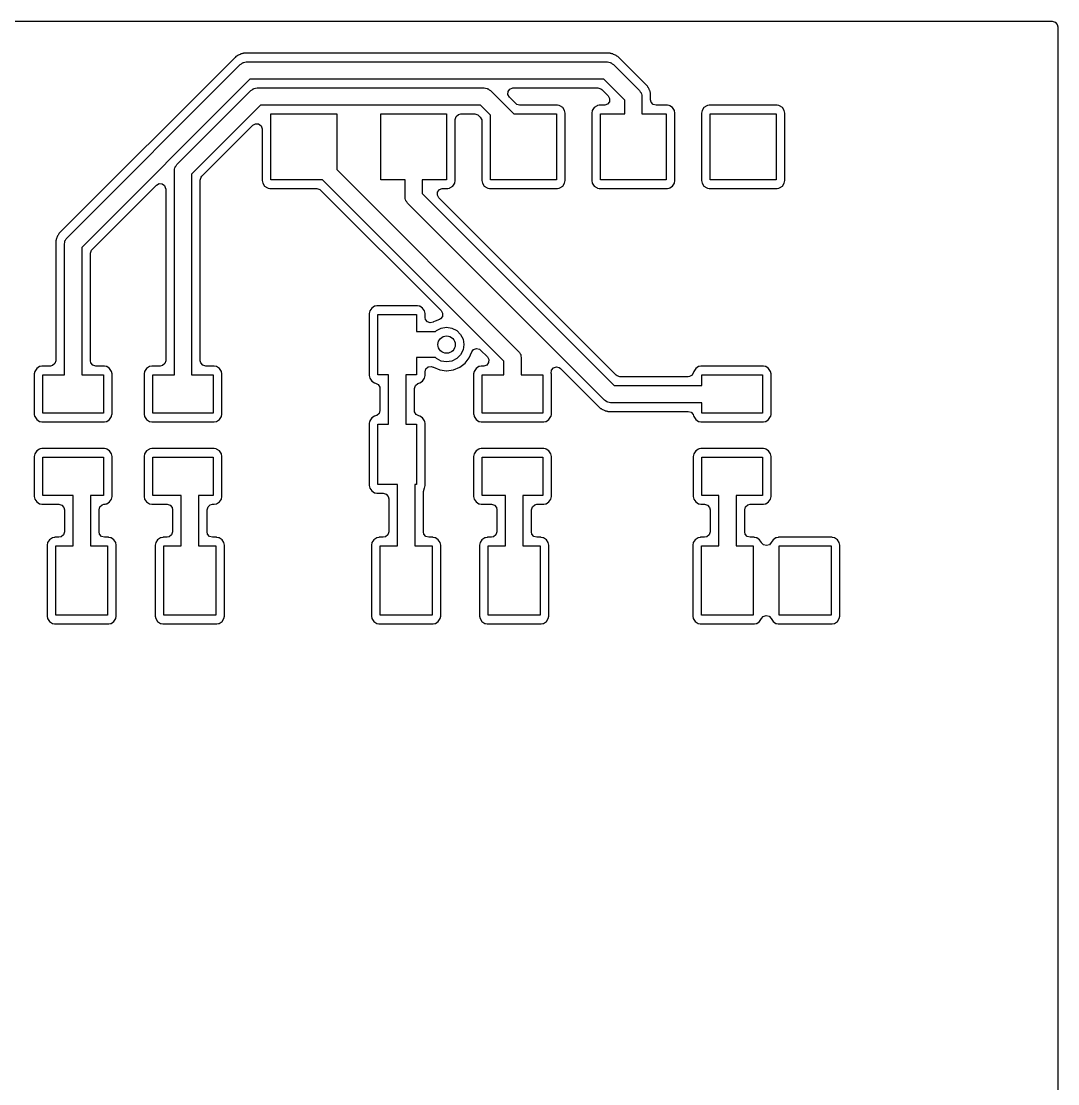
# Model space of a CAD drawing. Extents: x 4.7 to 6.15, y -4.44 to -2.51.
# Drawn here: x 5.21 to 6.154, y -3.474 to -2.507 of the extents above; entities that cross this region are included whole.
import ezdxf

# ---------------------------------------------------------------- set-up
doc = ezdxf.new("R2010")
doc.units = 0
doc.header["$MEASUREMENT"] = 0
doc.layers.add('BLACK', color=7, linetype='CONTINUOUS')

msp = doc.modelspace()

# ---------------------------------------------------------------- linework, layer by layer
at = {"layer": 'BLACK', "linetype": 'CONTINUOUS'}
for p, q in [((4.70201, -2.50685), (6.14878, -2.50685)), ((6.14878, -2.50685), (6.15146, -2.50764)), ((6.15146, -2.50764), (6.15329, -2.50975)), ((6.15329, -2.50975), (6.15374, -2.51181)), ((6.15374, -2.51181), (6.15374, -4.43102)), ((5.40471, -2.53978), (5.24534, -2.69916)), ((5.4056, -2.5389), (5.40471, -2.53978)), ((5.40594, -2.53872), (5.4056, -2.5389)), ((5.40637, -2.5385), (5.40594, -2.53872)), ((5.40594, -2.53872), (5.40594, -2.53872)), ((5.40703, -2.5381), (5.40637, -2.5385)), ((5.40714, -2.53802), (5.40703, -2.5381)), ((5.40773, -2.53759), (5.40714, -2.53802)), ((5.40856, -2.53732), (5.40773, -2.53759)), ((5.40927, -2.53702), (5.40856, -2.53732)), ((5.4097, -2.5368), (5.40927, -2.53702)), ((5.41005, -2.53663), (5.4097, -2.5368)), ((5.4097, -2.5368), (5.4097, -2.5368)), ((5.41043, -2.53657), (5.41005, -2.53663)), ((5.4109, -2.53649), (5.41043, -2.53657)), ((5.41043, -2.53657), (5.41043, -2.53657)), ((5.41166, -2.53631), (5.4109, -2.53649)), ((5.41211, -2.53616), (5.41166, -2.53631)), ((5.41248, -2.53604), (5.41211, -2.53616)), ((5.41211, -2.53616), (5.41211, -2.53616)), ((5.41374, -2.53604), (5.41248, -2.53604)), ((5.74624, -2.53604), (5.41374, -2.53604)), ((5.41374, -2.53604), (5.41374, -2.53604)), ((5.74661, -2.53616), (5.74624, -2.53604)), ((5.74706, -2.53631), (5.74661, -2.53616)), ((5.74661, -2.53616), (5.74661, -2.53616)), ((5.74782, -2.53649), (5.74706, -2.53631)), ((5.74829, -2.53657), (5.74782, -2.53649)), ((5.74867, -2.53663), (5.74829, -2.53657)), ((5.74829, -2.53657), (5.74829, -2.53657)), ((5.74902, -2.5368), (5.74867, -2.53663)), ((5.74944, -2.53702), (5.74902, -2.5368)), ((5.74902, -2.5368), (5.74902, -2.5368)), ((5.75016, -2.53732), (5.74944, -2.53702)), ((5.75099, -2.53759), (5.75016, -2.53732)), ((5.75169, -2.5381), (5.75099, -2.53759)), ((5.75235, -2.5385), (5.75169, -2.5381)), ((5.75312, -2.5389), (5.75235, -2.5385)), ((5.75401, -2.53978), (5.75312, -2.5389)), ((5.77939, -2.56516), (5.75401, -2.53978)), ((5.75401, -2.53978), (5.75401, -2.53978)), ((5.25179, -2.70386), (5.40942, -2.54623)), ((5.40942, -2.54623), (5.41054, -2.54554)), ((5.41054, -2.54554), (5.41156, -2.54472)), ((5.41156, -2.54472), (5.41201, -2.54461)), ((5.41201, -2.54461), (5.41239, -2.54437)), ((5.41239, -2.54437), (5.4137, -2.54423)), ((5.4137, -2.54423), (5.41498, -2.54394)), ((5.41498, -2.54394), (5.74375, -2.54394)), ((5.74375, -2.54394), (5.74504, -2.54423)), ((5.74504, -2.54423), (5.74634, -2.54438)), ((5.74634, -2.54438), (5.74673, -2.54462)), ((5.74673, -2.54462), (5.74717, -2.54472)), ((5.74717, -2.54472), (5.74819, -2.54554)), ((5.74819, -2.54554), (5.74931, -2.54624)), ((5.74931, -2.54624), (5.77294, -2.56988)), ((5.41824, -2.55968), (5.26524, -2.71269)), ((5.74048, -2.55968), (5.41824, -2.55968)), ((5.75949, -2.57869), (5.74048, -2.55968)), ((5.35179, -2.63727), (5.41921, -2.56986)), ((5.41921, -2.56986), (5.42032, -2.56916)), ((5.42032, -2.56916), (5.42135, -2.56834)), ((5.42135, -2.56834), (5.42179, -2.56824)), ((5.42179, -2.56824), (5.42217, -2.568)), ((5.42217, -2.568), (5.42348, -2.56785)), ((5.42348, -2.56785), (5.42476, -2.56756)), ((5.42476, -2.56756), (5.63163, -2.56756)), ((5.63163, -2.56756), (5.63291, -2.56785)), ((5.63291, -2.56785), (5.63422, -2.568)), ((5.63422, -2.568), (5.6346, -2.56824)), ((5.6346, -2.56824), (5.63504, -2.56834)), ((5.63504, -2.56834), (5.63607, -2.56917)), ((5.63607, -2.56917), (5.63718, -2.56987)), ((5.63718, -2.56987), (5.6585, -2.59118)), ((5.65319, -2.57359), (5.65339, -2.57081)), ((5.65339, -2.57081), (5.65506, -2.56857)), ((5.65506, -2.56857), (5.65768, -2.56759)), ((5.65768, -2.56759), (5.65803, -2.56758)), ((5.65803, -2.56758), (5.73515, -2.56758)), ((5.73515, -2.56758), (5.73784, -2.56837)), ((5.73784, -2.56837), (5.73866, -2.56903)), ((5.73866, -2.56903), (5.74445, -2.57482)), ((5.77294, -2.56988), (5.77364, -2.57099)), ((5.77364, -2.57099), (5.77446, -2.57202)), ((5.77446, -2.57202), (5.77456, -2.57246)), ((5.77456, -2.57246), (5.7748, -2.57284)), ((5.78028, -2.56605), (5.77939, -2.56516)), ((5.77939, -2.56516), (5.77939, -2.56516)), ((5.78045, -2.5664), (5.78028, -2.56605)), ((5.78067, -2.56682), (5.78045, -2.5664)), ((5.78045, -2.5664), (5.78045, -2.5664)), ((5.78108, -2.56748), (5.78067, -2.56682)), ((5.78159, -2.56819), (5.78108, -2.56748)), ((5.78171, -2.56856), (5.78159, -2.56819)), ((5.78185, -2.56901), (5.78171, -2.56856)), ((5.78215, -2.56973), (5.78185, -2.56901)), ((5.78237, -2.57015), (5.78215, -2.56973)), ((5.78255, -2.5705), (5.78237, -2.57015)), ((5.78237, -2.57015), (5.78237, -2.57015)), ((5.78261, -2.57089), (5.78255, -2.5705)), ((5.78268, -2.57136), (5.78261, -2.57089)), ((5.78261, -2.57089), (5.78261, -2.57089)), ((5.78286, -2.57211), (5.78268, -2.57136)), ((5.78301, -2.57256), (5.78286, -2.57211)), ((5.78313, -2.57294), (5.78301, -2.57256)), ((5.78301, -2.57256), (5.78301, -2.57256)), ((5.65453, -2.57605), (5.65319, -2.57359)), ((5.66031, -2.58183), (5.65453, -2.57605)), ((5.66114, -2.5825), (5.66031, -2.58183)), ((5.74391, -2.5823), (5.7413, -2.58327)), ((5.74559, -2.58006), (5.74391, -2.5823)), ((5.74445, -2.57482), (5.74579, -2.57727)), ((5.74579, -2.57727), (5.74559, -2.58006)), ((5.75949, -2.59118), (5.75949, -2.57869)), ((5.7748, -2.57284), (5.77494, -2.57415)), ((5.77494, -2.57415), (5.77524, -2.57543)), ((5.77524, -2.57543), (5.77524, -2.59118)), ((5.78313, -2.57833), (5.78313, -2.57294)), ((5.78358, -2.58039), (5.78313, -2.57833)), ((5.78541, -2.5825), (5.78358, -2.58039)), ((5.42803, -2.58331), (5.36524, -2.6461)), ((5.62835, -2.58331), (5.42803, -2.58331)), ((5.43736, -2.65118), (5.43736, -2.59118)), ((5.43736, -2.59118), (5.49736, -2.59118)), ((5.49736, -2.59118), (5.49736, -2.6418)), ((5.53736, -2.65118), (5.53736, -2.59118)), ((5.53736, -2.59118), (5.59736, -2.59118)), ((5.59736, -2.59118), (5.59736, -2.65118)), ((5.60604, -2.59348), (5.60816, -2.59165)), ((5.60816, -2.59165), (5.61022, -2.5912)), ((5.61022, -2.5912), (5.62303, -2.5912)), ((5.62303, -2.5912), (5.62571, -2.59199)), ((5.62571, -2.59199), (5.62654, -2.59265)), ((5.63736, -2.59232), (5.62835, -2.58331)), ((5.6585, -2.59118), (5.69736, -2.59118)), ((5.66382, -2.58329), (5.66114, -2.5825)), ((5.69814, -2.58329), (5.66382, -2.58329)), ((5.69736, -2.59118), (5.69736, -2.65118)), ((5.69838, -2.58333), (5.69814, -2.58329)), ((5.69996, -2.58365), (5.69838, -2.58333)), ((5.70044, -2.58375), (5.69996, -2.58365)), ((5.69996, -2.58365), (5.69996, -2.58365)), ((5.70305, -2.58549), (5.70044, -2.58375)), ((5.7048, -2.5881), (5.70305, -2.58549)), ((5.70526, -2.5904), (5.7048, -2.5881)), ((5.70526, -2.65196), (5.70526, -2.5904)), ((5.72993, -2.5881), (5.72947, -2.5904)), ((5.72947, -2.5904), (5.72947, -2.65196)), ((5.73167, -2.58549), (5.72993, -2.5881)), ((5.73428, -2.58375), (5.73167, -2.58549)), ((5.73476, -2.58365), (5.73428, -2.58375)), ((5.73635, -2.58333), (5.73476, -2.58365)), ((5.73476, -2.58365), (5.73476, -2.58365)), ((5.73658, -2.58329), (5.73635, -2.58333)), ((5.74094, -2.58329), (5.73658, -2.58329)), ((5.73736, -2.65118), (5.73736, -2.59118)), ((5.73736, -2.59118), (5.75949, -2.59118)), ((5.7413, -2.58327), (5.74094, -2.58329)), ((5.77524, -2.59118), (5.79736, -2.59118)), ((5.78809, -2.58329), (5.78541, -2.5825)), ((5.79814, -2.58329), (5.78809, -2.58329)), ((5.79736, -2.59118), (5.79736, -2.65118)), ((5.79838, -2.58333), (5.79814, -2.58329)), ((5.79996, -2.58365), (5.79838, -2.58333)), ((5.80044, -2.58375), (5.79996, -2.58365)), ((5.79996, -2.58365), (5.79996, -2.58365)), ((5.80305, -2.58549), (5.80044, -2.58375)), ((5.8048, -2.5881), (5.80305, -2.58549)), ((5.80526, -2.5904), (5.8048, -2.5881)), ((5.80526, -2.65196), (5.80526, -2.5904)), ((5.82993, -2.5881), (5.82947, -2.5904)), ((5.82947, -2.5904), (5.82947, -2.65196)), ((5.83167, -2.58549), (5.82993, -2.5881)), ((5.83428, -2.58375), (5.83167, -2.58549)), ((5.83476, -2.58365), (5.83428, -2.58375)), ((5.83635, -2.58333), (5.83476, -2.58365)), ((5.83476, -2.58365), (5.83476, -2.58365)), ((5.83658, -2.58329), (5.83635, -2.58333)), ((5.89814, -2.58329), (5.83658, -2.58329)), ((5.83736, -2.65118), (5.83736, -2.59118)), ((5.83736, -2.59118), (5.89736, -2.59118)), ((5.89736, -2.59118), (5.89736, -2.65118)), ((5.89838, -2.58333), (5.89814, -2.58329)), ((5.89996, -2.58365), (5.89838, -2.58333)), ((5.90044, -2.58375), (5.89996, -2.58365)), ((5.89996, -2.58365), (5.89996, -2.58365)), ((5.90305, -2.58549), (5.90044, -2.58375)), ((5.9048, -2.5881), (5.90305, -2.58549)), ((5.90526, -2.5904), (5.9048, -2.5881)), ((5.90526, -2.65196), (5.90526, -2.5904)), ((5.37458, -2.64791), (5.421, -2.6015)), ((5.421, -2.6015), (5.42345, -2.60016)), ((5.42345, -2.60016), (5.42624, -2.60036)), ((5.42624, -2.60036), (5.42848, -2.60203)), ((5.60526, -2.59616), (5.60604, -2.59348)), ((5.60526, -2.65196), (5.60526, -2.59616)), ((5.62654, -2.59265), (5.62802, -2.59413)), ((5.62802, -2.59413), (5.62936, -2.59659)), ((5.62936, -2.59659), (5.62947, -2.59764)), ((5.62947, -2.59764), (5.62947, -2.65196)), ((5.63736, -2.65118), (5.63736, -2.59232)), ((5.42848, -2.60203), (5.42946, -2.60465)), ((5.42946, -2.60465), (5.42947, -2.605)), ((5.42947, -2.605), (5.42947, -2.65196)), ((5.34978, -2.64154), (5.34993, -2.64023)), ((5.34993, -2.64023), (5.35017, -2.63985)), ((5.35017, -2.63985), (5.35027, -2.63941)), ((5.35027, -2.63941), (5.35109, -2.63838)), ((5.35109, -2.63838), (5.35179, -2.63727)), ((5.34949, -2.64282), (5.34978, -2.64154)), ((5.34949, -2.82868), (5.34949, -2.64282)), ((5.36524, -2.6461), (5.36524, -2.82868)), ((5.37313, -2.65142), (5.37392, -2.64874)), ((5.37392, -2.64874), (5.37458, -2.64791)), ((5.49736, -2.6418), (5.66294, -2.80738)), ((5.27458, -2.71451), (5.33313, -2.65596)), ((5.33313, -2.65596), (5.33558, -2.65462)), ((5.33558, -2.65462), (5.33837, -2.65482)), ((5.33837, -2.65482), (5.34061, -2.6565)), ((5.34061, -2.6565), (5.34158, -2.65912)), ((5.34158, -2.65912), (5.34159, -2.65947)), ((5.34159, -2.65947), (5.34159, -2.81583)), ((5.37313, -2.81583), (5.37313, -2.65142)), ((5.42947, -2.65196), (5.42993, -2.65426)), ((5.42993, -2.65426), (5.43167, -2.65687)), ((5.43167, -2.65687), (5.43428, -2.65862)), ((5.43428, -2.65862), (5.43476, -2.65871)), ((5.43476, -2.65871), (5.43476, -2.65871)), ((5.43476, -2.65871), (5.43635, -2.65903)), ((5.43635, -2.65903), (5.43658, -2.65907)), ((5.43658, -2.65907), (5.47915, -2.65907)), ((5.48447, -2.65118), (5.43736, -2.65118)), ((5.47915, -2.65907), (5.48183, -2.65986)), ((5.64949, -2.81619), (5.48447, -2.65118)), ((5.55949, -2.65118), (5.53736, -2.65118)), ((5.55949, -2.66693), (5.55949, -2.65118)), ((5.59736, -2.65118), (5.57524, -2.65118)), ((5.57524, -2.65118), (5.57524, -2.66367)), ((5.59081, -2.66006), (5.59343, -2.65909)), ((5.59343, -2.65909), (5.59378, -2.65907)), ((5.59378, -2.65907), (5.59814, -2.65907)), ((5.59814, -2.65907), (5.59838, -2.65903)), ((5.59838, -2.65903), (5.59996, -2.65871)), ((5.59996, -2.65871), (5.60044, -2.65862)), ((5.59996, -2.65871), (5.59996, -2.65871)), ((5.60044, -2.65862), (5.60305, -2.65687)), ((5.60305, -2.65687), (5.6048, -2.65426)), ((5.6048, -2.65426), (5.60526, -2.65196)), ((5.62947, -2.65196), (5.62993, -2.65426)), ((5.62993, -2.65426), (5.63167, -2.65687)), ((5.63167, -2.65687), (5.63428, -2.65862)), ((5.63428, -2.65862), (5.63476, -2.65871)), ((5.63476, -2.65871), (5.63476, -2.65871)), ((5.63476, -2.65871), (5.63635, -2.65903)), ((5.63635, -2.65903), (5.63658, -2.65907)), ((5.63658, -2.65907), (5.69814, -2.65907)), ((5.69736, -2.65118), (5.63736, -2.65118)), ((5.69814, -2.65907), (5.69838, -2.65903)), ((5.69838, -2.65903), (5.69996, -2.65871)), ((5.69996, -2.65871), (5.70044, -2.65862)), ((5.69996, -2.65871), (5.69996, -2.65871)), ((5.70044, -2.65862), (5.70305, -2.65687)), ((5.70305, -2.65687), (5.7048, -2.65426)), ((5.7048, -2.65426), (5.70526, -2.65196)), ((5.72947, -2.65196), (5.72993, -2.65426)), ((5.72993, -2.65426), (5.73167, -2.65687)), ((5.73167, -2.65687), (5.73428, -2.65862)), ((5.73428, -2.65862), (5.73476, -2.65871)), ((5.73476, -2.65871), (5.73476, -2.65871)), ((5.73476, -2.65871), (5.73635, -2.65903)), ((5.73635, -2.65903), (5.73658, -2.65907)), ((5.73658, -2.65907), (5.79814, -2.65907)), ((5.79736, -2.65118), (5.73736, -2.65118)), ((5.79814, -2.65907), (5.79838, -2.65903)), ((5.79838, -2.65903), (5.79996, -2.65871)), ((5.79996, -2.65871), (5.80044, -2.65862)), ((5.79996, -2.65871), (5.79996, -2.65871)), ((5.80044, -2.65862), (5.80305, -2.65687)), ((5.80305, -2.65687), (5.8048, -2.65426)), ((5.8048, -2.65426), (5.80526, -2.65196)), ((5.82947, -2.65196), (5.82993, -2.65426)), ((5.82993, -2.65426), (5.83167, -2.65687)), ((5.83167, -2.65687), (5.83428, -2.65862)), ((5.83428, -2.65862), (5.83476, -2.65871)), ((5.83476, -2.65871), (5.83476, -2.65871)), ((5.83476, -2.65871), (5.83635, -2.65903)), ((5.83635, -2.65903), (5.83658, -2.65907)), ((5.83658, -2.65907), (5.89814, -2.65907)), ((5.89736, -2.65118), (5.83736, -2.65118)), ((5.89814, -2.65907), (5.89838, -2.65903)), ((5.89838, -2.65903), (5.89996, -2.65871)), ((5.89996, -2.65871), (5.90044, -2.65862)), ((5.89996, -2.65871), (5.89996, -2.65871)), ((5.90044, -2.65862), (5.90305, -2.65687)), ((5.90305, -2.65687), (5.9048, -2.65426)), ((5.9048, -2.65426), (5.90526, -2.65196)), ((5.48183, -2.65986), (5.48266, -2.66053)), ((5.48266, -2.66053), (5.59237, -2.77024)), ((5.55978, -2.66821), (5.55949, -2.66693)), ((5.55993, -2.66952), (5.55978, -2.66821)), ((5.57524, -2.66367), (5.74988, -2.83831)), ((5.58894, -2.66509), (5.58913, -2.6623)), ((5.59028, -2.66754), (5.58894, -2.66509)), ((5.58913, -2.6623), (5.59081, -2.66006)), ((5.75169, -2.82896), (5.59028, -2.66754)), ((5.56017, -2.6699), (5.55993, -2.66952)), ((5.56027, -2.67034), (5.56017, -2.6699)), ((5.56109, -2.67137), (5.56027, -2.67034)), ((5.56178, -2.67249), (5.56109, -2.67137)), ((5.74105, -2.85175), (5.56178, -2.67249)), ((5.24172, -2.70656), (5.24159, -2.70693)), ((5.24159, -2.70693), (5.24159, -2.81583)), ((5.24186, -2.70611), (5.24172, -2.70656)), ((5.24172, -2.70656), (5.24172, -2.70656)), ((5.24204, -2.70535), (5.24186, -2.70611)), ((5.24212, -2.70488), (5.24204, -2.70535)), ((5.24218, -2.70449), (5.24212, -2.70488)), ((5.24212, -2.70488), (5.24212, -2.70488)), ((5.24236, -2.70415), (5.24218, -2.70449)), ((5.24257, -2.70372), (5.24236, -2.70415)), ((5.24236, -2.70415), (5.24236, -2.70415)), ((5.24287, -2.703), (5.24257, -2.70372)), ((5.24314, -2.70218), (5.24287, -2.703)), ((5.24365, -2.70148), (5.24314, -2.70218)), ((5.24405, -2.70082), (5.24365, -2.70148)), ((5.24427, -2.70039), (5.24405, -2.70082)), ((5.24445, -2.70004), (5.24427, -2.70039)), ((5.24534, -2.69916), (5.24445, -2.70004)), ((5.24534, -2.69916), (5.24534, -2.69916)), ((5.24978, -2.70813), (5.24993, -2.70682)), ((5.24993, -2.70682), (5.25017, -2.70644)), ((5.25017, -2.70644), (5.25027, -2.706)), ((5.25027, -2.706), (5.25109, -2.70497)), ((5.25109, -2.70497), (5.25179, -2.70386)), ((5.24949, -2.70941), (5.24978, -2.70813)), ((5.24949, -2.82868), (5.24949, -2.70941)), ((5.26524, -2.71269), (5.26524, -2.82868)), ((5.27313, -2.71801), (5.27392, -2.71533)), ((5.27392, -2.71533), (5.27458, -2.71451)), ((5.27313, -2.81583), (5.27313, -2.71801)), ((5.53385, -2.76583), (5.53226, -2.76615)), ((5.53408, -2.76579), (5.53385, -2.76583)), ((5.57064, -2.76579), (5.53408, -2.76579)), ((5.57088, -2.76583), (5.57064, -2.76579)), ((5.57246, -2.76615), (5.57088, -2.76583)), ((5.52743, -2.7706), (5.52697, -2.7729)), ((5.52697, -2.7729), (5.52697, -2.82946)), ((5.52917, -2.76799), (5.52743, -2.7706)), ((5.53178, -2.76625), (5.52917, -2.76799)), ((5.53226, -2.76615), (5.53178, -2.76625)), ((5.53226, -2.76615), (5.53226, -2.76615)), ((5.53486, -2.82868), (5.53486, -2.77368)), ((5.53486, -2.77368), (5.56986, -2.77368)), ((5.56986, -2.77368), (5.56986, -2.78937)), ((5.57294, -2.76625), (5.57246, -2.76615)), ((5.57246, -2.76615), (5.57246, -2.76615)), ((5.57555, -2.76799), (5.57294, -2.76625)), ((5.5773, -2.7706), (5.57555, -2.76799)), ((5.57776, -2.7729), (5.5773, -2.7706)), ((5.57776, -2.77642), (5.57776, -2.7729)), ((5.59351, -2.77548), (5.59183, -2.77772)), ((5.59237, -2.77024), (5.59371, -2.77269)), ((5.59371, -2.77269), (5.59351, -2.77548)), ((5.57811, -2.77827), (5.57776, -2.77642)), ((5.57984, -2.78046), (5.57811, -2.77827)), ((5.58248, -2.78138), (5.57984, -2.78046)), ((5.58519, -2.78072), (5.58248, -2.78138)), ((5.58544, -2.78053), (5.58519, -2.78072)), ((5.58693, -2.77991), (5.58544, -2.78053)), ((5.59076, -2.77833), (5.58693, -2.77991)), ((5.59183, -2.77772), (5.59076, -2.77833)), ((5.5925, -2.7862), (5.59736, -2.78543)), ((5.59736, -2.78543), (5.60223, -2.7862)), ((5.56986, -2.78937), (5.58718, -2.78937)), ((5.58718, -2.78937), (5.58811, -2.78844)), ((5.58811, -2.78844), (5.5925, -2.7862)), ((5.60223, -2.7862), (5.60662, -2.78844)), ((5.60662, -2.78844), (5.6101, -2.79192)), ((5.6101, -2.79192), (5.61234, -2.79631)), ((5.61234, -2.79631), (5.61311, -2.80118)), ((5.61311, -2.80118), (5.61234, -2.80605)), ((5.62197, -2.80561), (5.62462, -2.80473)), ((5.62462, -2.80473), (5.62733, -2.80542)), ((5.58718, -2.81299), (5.56986, -2.81299)), ((5.56986, -2.81299), (5.56986, -2.82868)), ((5.58811, -2.81392), (5.58718, -2.81299)), ((5.5925, -2.81616), (5.58811, -2.81392)), ((5.60662, -2.81392), (5.60223, -2.81616)), ((5.6101, -2.81044), (5.60662, -2.81392)), ((5.61234, -2.80605), (5.6101, -2.81044)), ((5.61422, -2.81804), (5.61801, -2.8131)), ((5.61801, -2.8131), (5.62022, -2.80779)), ((5.62022, -2.80779), (5.62197, -2.80561)), ((5.62733, -2.80542), (5.62831, -2.80618)), ((5.62831, -2.80618), (5.63445, -2.81232)), ((5.63445, -2.81232), (5.63579, -2.81477)), ((5.66294, -2.80738), (5.66364, -2.80849)), ((5.66364, -2.80849), (5.66446, -2.80952)), ((5.66446, -2.80952), (5.66456, -2.80996)), ((5.66456, -2.80996), (5.6648, -2.81034)), ((5.6648, -2.81034), (5.66494, -2.81165)), ((5.66494, -2.81165), (5.66524, -2.81293)), ((5.66524, -2.81293), (5.66524, -2.82868)), ((5.22417, -2.82299), (5.22243, -2.8256)), ((5.22678, -2.82125), (5.22417, -2.82299)), ((5.22726, -2.82115), (5.22678, -2.82125)), ((5.22885, -2.82083), (5.22726, -2.82115)), ((5.22726, -2.82115), (5.22726, -2.82115)), ((5.22908, -2.82079), (5.22885, -2.82083)), ((5.23663, -2.82079), (5.22908, -2.82079)), ((5.23869, -2.82034), (5.23663, -2.82079)), ((5.24081, -2.81851), (5.23869, -2.82034)), ((5.24159, -2.81583), (5.24081, -2.81851)), ((5.27358, -2.81789), (5.27313, -2.81583)), ((5.27541, -2.82), (5.27358, -2.81789)), ((5.27809, -2.82079), (5.27541, -2.82)), ((5.28564, -2.82079), (5.27809, -2.82079)), ((5.28588, -2.82083), (5.28564, -2.82079)), ((5.28746, -2.82115), (5.28588, -2.82083)), ((5.28794, -2.82125), (5.28746, -2.82115)), ((5.28746, -2.82115), (5.28746, -2.82115)), ((5.29055, -2.82299), (5.28794, -2.82125)), ((5.2923, -2.8256), (5.29055, -2.82299)), ((5.32417, -2.82299), (5.32243, -2.8256)), ((5.32678, -2.82125), (5.32417, -2.82299)), ((5.32726, -2.82115), (5.32678, -2.82125)), ((5.32885, -2.82083), (5.32726, -2.82115)), ((5.32726, -2.82115), (5.32726, -2.82115)), ((5.32908, -2.82079), (5.32885, -2.82083)), ((5.33663, -2.82079), (5.32908, -2.82079)), ((5.33869, -2.82034), (5.33663, -2.82079)), ((5.34081, -2.81851), (5.33869, -2.82034)), ((5.34159, -2.81583), (5.34081, -2.81851)), ((5.37358, -2.81789), (5.37313, -2.81583)), ((5.37541, -2.82), (5.37358, -2.81789)), ((5.37809, -2.82079), (5.37541, -2.82)), ((5.38564, -2.82079), (5.37809, -2.82079)), ((5.38588, -2.82083), (5.38564, -2.82079)), ((5.38746, -2.82115), (5.38588, -2.82083)), ((5.38794, -2.82125), (5.38746, -2.82115)), ((5.38746, -2.82115), (5.38746, -2.82115)), ((5.39055, -2.82299), (5.38794, -2.82125)), ((5.3923, -2.8256), (5.39055, -2.82299)), ((5.57776, -2.82594), (5.57854, -2.82326)), ((5.57854, -2.82326), (5.58066, -2.82143)), ((5.58066, -2.82143), (5.58342, -2.82103)), ((5.58342, -2.82103), (5.58519, -2.82164)), ((5.58519, -2.82164), (5.58544, -2.82183)), ((5.58544, -2.82183), (5.59119, -2.82421)), ((5.59736, -2.81693), (5.5925, -2.81616)), ((5.60223, -2.81616), (5.59736, -2.81693)), ((5.60353, -2.82421), (5.60929, -2.82183)), ((5.60929, -2.82183), (5.61422, -2.81804)), ((5.62417, -2.82299), (5.62243, -2.8256)), ((5.62678, -2.82125), (5.62417, -2.82299)), ((5.62726, -2.82115), (5.62678, -2.82125)), ((5.62885, -2.82083), (5.62726, -2.82115)), ((5.62726, -2.82115), (5.62726, -2.82115)), ((5.62908, -2.82079), (5.62885, -2.82083)), ((5.63094, -2.82079), (5.62908, -2.82079)), ((5.6313, -2.82077), (5.63094, -2.82079)), ((5.63391, -2.8198), (5.6313, -2.82077)), ((5.63559, -2.81756), (5.63391, -2.8198)), ((5.63579, -2.81477), (5.63559, -2.81756)), ((5.64949, -2.82868), (5.64949, -2.81619)), ((5.6929, -2.82458), (5.69461, -2.82237)), ((5.69461, -2.82237), (5.69725, -2.82144)), ((5.69725, -2.82144), (5.69997, -2.82208)), ((5.69997, -2.82208), (5.70102, -2.82289)), ((5.70102, -2.82289), (5.73723, -2.8591)), ((5.82417, -2.82299), (5.82243, -2.8256)), ((5.82678, -2.82125), (5.82417, -2.82299)), ((5.82726, -2.82115), (5.82678, -2.82125)), ((5.82885, -2.82083), (5.82726, -2.82115)), ((5.82726, -2.82115), (5.82726, -2.82115)), ((5.82908, -2.82079), (5.82885, -2.82083)), ((5.88564, -2.82079), (5.82908, -2.82079)), ((5.88588, -2.82083), (5.88564, -2.82079)), ((5.88746, -2.82115), (5.88588, -2.82083)), ((5.88794, -2.82125), (5.88746, -2.82115)), ((5.88746, -2.82115), (5.88746, -2.82115)), ((5.89055, -2.82299), (5.88794, -2.82125)), ((5.8923, -2.8256), (5.89055, -2.82299)), ((5.22243, -2.8256), (5.22197, -2.8279)), ((5.22197, -2.8279), (5.22197, -2.86446)), ((5.22986, -2.86368), (5.22986, -2.82868)), ((5.22986, -2.82868), (5.24949, -2.82868)), ((5.26524, -2.82868), (5.28486, -2.82868)), ((5.28486, -2.82868), (5.28486, -2.86368)), ((5.29276, -2.8279), (5.2923, -2.8256)), ((5.29276, -2.86446), (5.29276, -2.8279)), ((5.32243, -2.8256), (5.32197, -2.8279)), ((5.32197, -2.8279), (5.32197, -2.86446)), ((5.32986, -2.86368), (5.32986, -2.82868)), ((5.32986, -2.82868), (5.34949, -2.82868)), ((5.36524, -2.82868), (5.38486, -2.82868)), ((5.38486, -2.82868), (5.38486, -2.86368)), ((5.39276, -2.8279), (5.3923, -2.8256)), ((5.39276, -2.86446), (5.39276, -2.8279)), ((5.52697, -2.82946), (5.52743, -2.83176)), ((5.52743, -2.83176), (5.52917, -2.83437)), ((5.54449, -2.82868), (5.53486, -2.82868)), ((5.54449, -2.87368), (5.54449, -2.82868)), ((5.56986, -2.82868), (5.56024, -2.82868)), ((5.56024, -2.82868), (5.56024, -2.87368)), ((5.57555, -2.83437), (5.5773, -2.83176)), ((5.5773, -2.83176), (5.57776, -2.82946)), ((5.57776, -2.82946), (5.57776, -2.82594)), ((5.59119, -2.82421), (5.59736, -2.82503)), ((5.59736, -2.82503), (5.59768, -2.82498)), ((5.59768, -2.82498), (5.60321, -2.82426)), ((5.60321, -2.82426), (5.60353, -2.82421)), ((5.62243, -2.8256), (5.62197, -2.8279)), ((5.62197, -2.8279), (5.62197, -2.86446)), ((5.62986, -2.86368), (5.62986, -2.82868)), ((5.62986, -2.82868), (5.64949, -2.82868)), ((5.66524, -2.82868), (5.68486, -2.82868)), ((5.68486, -2.82868), (5.68486, -2.86368)), ((5.69265, -2.82736), (5.6929, -2.82458)), ((5.69276, -2.8279), (5.69265, -2.82736)), ((5.69276, -2.86446), (5.69276, -2.8279)), ((5.75252, -2.82963), (5.75169, -2.82896)), ((5.7552, -2.83041), (5.75252, -2.82963)), ((5.8174, -2.83041), (5.7552, -2.83041)), ((5.81854, -2.83028), (5.8174, -2.83041)), ((5.82097, -2.8289), (5.81854, -2.83028)), ((5.82226, -2.82642), (5.82097, -2.8289)), ((5.82243, -2.8256), (5.82226, -2.82642)), ((5.82986, -2.83831), (5.82986, -2.82868)), ((5.82986, -2.82868), (5.88486, -2.82868)), ((5.88486, -2.82868), (5.88486, -2.86368)), ((5.89276, -2.8279), (5.8923, -2.8256)), ((5.89276, -2.86446), (5.89276, -2.8279)), ((5.52917, -2.83437), (5.53178, -2.83612)), ((5.53178, -2.83612), (5.5326, -2.83628)), ((5.5326, -2.83628), (5.53508, -2.83758)), ((5.53508, -2.83758), (5.53646, -2.84)), ((5.53646, -2.84), (5.53659, -2.84115)), ((5.53659, -2.84115), (5.53659, -2.86122)), ((5.56813, -2.84115), (5.56892, -2.83846)), ((5.56813, -2.86122), (5.56813, -2.84115)), ((5.56892, -2.83846), (5.57103, -2.83663)), ((5.57103, -2.83663), (5.57212, -2.83628)), ((5.57212, -2.83628), (5.57294, -2.83612)), ((5.57294, -2.83612), (5.57555, -2.83437)), ((5.74988, -2.83831), (5.82986, -2.83831)), ((5.74216, -2.85245), (5.74105, -2.85175)), ((5.74319, -2.85327), (5.74216, -2.85245)), ((5.53659, -2.86122), (5.53581, -2.8639)), ((5.56826, -2.86236), (5.56813, -2.86122)), ((5.56965, -2.86479), (5.56826, -2.86236)), ((5.73723, -2.8591), (5.73758, -2.85927)), ((5.73758, -2.85927), (5.73758, -2.85927)), ((5.73758, -2.85927), (5.738, -2.85949)), ((5.738, -2.85949), (5.73867, -2.8599)), ((5.73867, -2.8599), (5.73937, -2.86041)), ((5.73937, -2.86041), (5.74019, -2.86067)), ((5.74019, -2.86067), (5.74091, -2.86097)), ((5.74091, -2.86097), (5.74133, -2.86119)), ((5.74133, -2.86119), (5.74133, -2.86119)), ((5.74133, -2.86119), (5.74168, -2.86136)), ((5.74168, -2.86136), (5.74207, -2.86143)), ((5.74207, -2.86143), (5.74207, -2.86143)), ((5.74207, -2.86143), (5.74254, -2.8615)), ((5.74254, -2.8615), (5.74329, -2.86168)), ((5.74363, -2.85337), (5.74319, -2.85327)), ((5.74329, -2.86168), (5.74375, -2.86183)), ((5.74401, -2.85361), (5.74363, -2.85337)), ((5.74375, -2.86183), (5.74375, -2.86183)), ((5.74375, -2.86183), (5.74412, -2.86195)), ((5.74532, -2.85376), (5.74401, -2.85361)), ((5.74412, -2.86195), (5.74537, -2.86195)), ((5.7466, -2.85406), (5.74532, -2.85376)), ((5.74537, -2.86195), (5.74537, -2.86195)), ((5.74537, -2.86195), (5.8174, -2.86195)), ((5.82986, -2.85406), (5.7466, -2.85406)), ((5.8174, -2.86195), (5.82008, -2.86274)), ((5.82008, -2.86274), (5.82191, -2.86485)), ((5.82986, -2.86368), (5.82986, -2.85406)), ((5.22197, -2.86446), (5.22202, -2.8647)), ((5.22202, -2.8647), (5.22232, -2.86625)), ((5.22232, -2.86625), (5.22243, -2.86676)), ((5.22243, -2.86676), (5.22417, -2.86937)), ((5.22417, -2.86937), (5.22678, -2.87112)), ((5.22678, -2.87112), (5.22726, -2.87121)), ((5.22726, -2.87121), (5.22726, -2.87121)), ((5.22726, -2.87121), (5.22885, -2.87153)), ((5.22885, -2.87153), (5.22908, -2.87157)), ((5.22908, -2.87157), (5.28564, -2.87157)), ((5.28486, -2.86368), (5.22986, -2.86368)), ((5.28564, -2.87157), (5.28588, -2.87153)), ((5.28588, -2.87153), (5.28746, -2.87121)), ((5.28746, -2.87121), (5.28794, -2.87112)), ((5.28746, -2.87121), (5.28746, -2.87121)), ((5.28794, -2.87112), (5.29055, -2.86937)), ((5.29055, -2.86937), (5.2923, -2.86676)), ((5.2923, -2.86676), (5.2924, -2.86625)), ((5.2924, -2.86625), (5.29271, -2.8647)), ((5.29271, -2.8647), (5.29276, -2.86446)), ((5.32197, -2.86446), (5.32202, -2.8647)), ((5.32202, -2.8647), (5.32232, -2.86625)), ((5.32232, -2.86625), (5.32243, -2.86676)), ((5.32243, -2.86676), (5.32417, -2.86937)), ((5.32417, -2.86937), (5.32678, -2.87112)), ((5.32678, -2.87112), (5.32726, -2.87121)), ((5.32726, -2.87121), (5.32726, -2.87121)), ((5.32726, -2.87121), (5.32885, -2.87153)), ((5.32885, -2.87153), (5.32908, -2.87157)), ((5.32908, -2.87157), (5.38564, -2.87157)), ((5.38486, -2.86368), (5.32986, -2.86368)), ((5.38564, -2.87157), (5.38588, -2.87153)), ((5.38588, -2.87153), (5.38746, -2.87121)), ((5.38746, -2.87121), (5.38794, -2.87112)), ((5.38746, -2.87121), (5.38746, -2.87121)), ((5.38794, -2.87112), (5.39055, -2.86937)), ((5.39055, -2.86937), (5.3923, -2.86676)), ((5.3923, -2.86676), (5.3924, -2.86625)), ((5.3924, -2.86625), (5.39271, -2.8647)), ((5.39271, -2.8647), (5.39276, -2.86446)), ((5.5273, -2.87121), (5.52697, -2.8729)), ((5.52733, -2.87108), (5.5273, -2.87121)), ((5.52743, -2.8706), (5.52733, -2.87108)), ((5.52733, -2.87108), (5.52733, -2.87108)), ((5.52917, -2.86799), (5.52743, -2.8706)), ((5.53178, -2.86625), (5.52917, -2.86799)), ((5.5326, -2.86608), (5.53178, -2.86625)), ((5.53369, -2.86573), (5.5326, -2.86608)), ((5.53581, -2.8639), (5.53369, -2.86573)), ((5.57212, -2.86608), (5.56965, -2.86479)), ((5.57294, -2.86625), (5.57212, -2.86608)), ((5.57555, -2.86799), (5.57294, -2.86625)), ((5.5773, -2.8706), (5.57555, -2.86799)), ((5.57739, -2.87108), (5.5773, -2.8706)), ((5.57742, -2.87121), (5.57739, -2.87108)), ((5.57739, -2.87108), (5.57739, -2.87108)), ((5.57776, -2.8729), (5.57742, -2.87121)), ((5.62197, -2.86446), (5.62202, -2.8647)), ((5.62202, -2.8647), (5.62232, -2.86625)), ((5.62232, -2.86625), (5.62243, -2.86676)), ((5.62243, -2.86676), (5.62417, -2.86937)), ((5.62417, -2.86937), (5.62678, -2.87112)), ((5.62678, -2.87112), (5.62726, -2.87121)), ((5.62726, -2.87121), (5.62726, -2.87121)), ((5.62726, -2.87121), (5.62885, -2.87153)), ((5.62885, -2.87153), (5.62908, -2.87157)), ((5.62908, -2.87157), (5.68564, -2.87157)), ((5.68486, -2.86368), (5.62986, -2.86368)), ((5.68564, -2.87157), (5.68588, -2.87153)), ((5.68588, -2.87153), (5.68746, -2.87121)), ((5.68746, -2.87121), (5.68794, -2.87112)), ((5.68746, -2.87121), (5.68746, -2.87121)), ((5.68794, -2.87112), (5.69055, -2.86937)), ((5.69055, -2.86937), (5.6923, -2.86676)), ((5.6923, -2.86676), (5.6924, -2.86625)), ((5.6924, -2.86625), (5.69271, -2.8647)), ((5.69271, -2.8647), (5.69276, -2.86446)), ((5.82191, -2.86485), (5.82226, -2.86594)), ((5.82226, -2.86594), (5.82243, -2.86676)), ((5.82243, -2.86676), (5.82417, -2.86937)), ((5.82417, -2.86937), (5.82678, -2.87112)), ((5.82678, -2.87112), (5.82726, -2.87121)), ((5.82726, -2.87121), (5.82726, -2.87121)), ((5.82726, -2.87121), (5.82885, -2.87153)), ((5.82885, -2.87153), (5.82908, -2.87157)), ((5.82908, -2.87157), (5.88564, -2.87157)), ((5.88486, -2.86368), (5.82986, -2.86368)), ((5.88564, -2.87157), (5.88588, -2.87153)), ((5.88588, -2.87153), (5.88746, -2.87121)), ((5.88746, -2.87121), (5.88794, -2.87112)), ((5.88746, -2.87121), (5.88746, -2.87121)), ((5.88794, -2.87112), (5.89055, -2.86937)), ((5.89055, -2.86937), (5.8923, -2.86676)), ((5.8923, -2.86676), (5.8924, -2.86625)), ((5.8924, -2.86625), (5.89271, -2.8647)), ((5.89271, -2.8647), (5.89276, -2.86446)), ((5.52697, -2.8729), (5.52697, -2.92946)), ((5.53486, -2.92868), (5.53486, -2.87368)), ((5.53486, -2.87368), (5.54449, -2.87368)), ((5.56024, -2.87368), (5.56986, -2.87368)), ((5.56986, -2.87368), (5.56986, -2.92868)), ((5.57776, -2.92946), (5.57776, -2.8729)), ((5.22243, -2.9006), (5.22197, -2.9029)), ((5.22417, -2.89799), (5.22243, -2.9006)), ((5.22678, -2.89625), (5.22417, -2.89799)), ((5.22726, -2.89615), (5.22678, -2.89625)), ((5.22885, -2.89583), (5.22726, -2.89615)), ((5.22726, -2.89615), (5.22726, -2.89615)), ((5.22908, -2.89579), (5.22885, -2.89583)), ((5.28564, -2.89579), (5.22908, -2.89579)), ((5.28588, -2.89583), (5.28564, -2.89579)), ((5.28746, -2.89615), (5.28588, -2.89583)), ((5.28794, -2.89625), (5.28746, -2.89615)), ((5.28746, -2.89615), (5.28746, -2.89615)), ((5.29055, -2.89799), (5.28794, -2.89625)), ((5.2923, -2.9006), (5.29055, -2.89799)), ((5.29276, -2.9029), (5.2923, -2.9006)), ((5.32243, -2.9006), (5.32197, -2.9029)), ((5.32417, -2.89799), (5.32243, -2.9006)), ((5.32678, -2.89625), (5.32417, -2.89799)), ((5.32726, -2.89615), (5.32678, -2.89625)), ((5.32885, -2.89583), (5.32726, -2.89615)), ((5.32726, -2.89615), (5.32726, -2.89615)), ((5.32908, -2.89579), (5.32885, -2.89583)), ((5.38564, -2.89579), (5.32908, -2.89579)), ((5.38588, -2.89583), (5.38564, -2.89579)), ((5.38746, -2.89615), (5.38588, -2.89583)), ((5.38794, -2.89625), (5.38746, -2.89615)), ((5.38746, -2.89615), (5.38746, -2.89615)), ((5.39055, -2.89799), (5.38794, -2.89625)), ((5.3923, -2.9006), (5.39055, -2.89799)), ((5.39276, -2.9029), (5.3923, -2.9006)), ((5.62243, -2.9006), (5.62197, -2.9029)), ((5.62417, -2.89799), (5.62243, -2.9006)), ((5.62678, -2.89625), (5.62417, -2.89799)), ((5.62726, -2.89615), (5.62678, -2.89625)), ((5.62885, -2.89583), (5.62726, -2.89615)), ((5.62726, -2.89615), (5.62726, -2.89615)), ((5.62908, -2.89579), (5.62885, -2.89583)), ((5.68564, -2.89579), (5.62908, -2.89579)), ((5.68588, -2.89583), (5.68564, -2.89579)), ((5.68746, -2.89615), (5.68588, -2.89583)), ((5.68794, -2.89625), (5.68746, -2.89615)), ((5.68746, -2.89615), (5.68746, -2.89615)), ((5.69055, -2.89799), (5.68794, -2.89625)), ((5.6923, -2.9006), (5.69055, -2.89799)), ((5.69276, -2.9029), (5.6923, -2.9006)), ((5.82243, -2.9006), (5.82197, -2.9029)), ((5.82417, -2.89799), (5.82243, -2.9006)), ((5.82678, -2.89625), (5.82417, -2.89799)), ((5.82726, -2.89615), (5.82678, -2.89625)), ((5.82885, -2.89583), (5.82726, -2.89615)), ((5.82726, -2.89615), (5.82726, -2.89615)), ((5.82908, -2.89579), (5.82885, -2.89583)), ((5.88564, -2.89579), (5.82908, -2.89579)), ((5.88588, -2.89583), (5.88564, -2.89579)), ((5.88746, -2.89615), (5.88588, -2.89583)), ((5.88794, -2.89625), (5.88746, -2.89615)), ((5.88746, -2.89615), (5.88746, -2.89615)), ((5.89055, -2.89799), (5.88794, -2.89625)), ((5.8923, -2.9006), (5.89055, -2.89799)), ((5.89276, -2.9029), (5.8923, -2.9006)), ((5.22197, -2.9029), (5.22197, -2.93946)), ((5.22986, -2.93868), (5.22986, -2.90368)), ((5.22986, -2.90368), (5.28486, -2.90368)), ((5.28486, -2.90368), (5.28486, -2.93868)), ((5.29276, -2.93946), (5.29276, -2.9029)), ((5.32197, -2.9029), (5.32197, -2.93946)), ((5.32986, -2.93868), (5.32986, -2.90368)), ((5.32986, -2.90368), (5.38486, -2.90368)), ((5.38486, -2.90368), (5.38486, -2.93868)), ((5.39276, -2.93946), (5.39276, -2.9029)), ((5.62197, -2.9029), (5.62197, -2.93946)), ((5.62986, -2.93868), (5.62986, -2.90368)), ((5.62986, -2.90368), (5.68486, -2.90368)), ((5.68486, -2.90368), (5.68486, -2.93868)), ((5.69276, -2.93946), (5.69276, -2.9029)), ((5.82197, -2.9029), (5.82197, -2.93946)), ((5.82986, -2.93868), (5.82986, -2.90368)), ((5.82986, -2.90368), (5.88486, -2.90368)), ((5.88486, -2.90368), (5.88486, -2.93868)), ((5.89276, -2.93946), (5.89276, -2.9029)), ((5.52697, -2.92946), (5.52743, -2.93176)), ((5.55256, -2.92868), (5.53486, -2.92868)), ((5.55256, -2.98449), (5.55256, -2.92868)), ((5.56986, -2.92868), (5.56831, -2.92868)), ((5.56831, -2.92868), (5.56831, -2.98449)), ((5.5773, -2.93176), (5.57776, -2.92946)), ((5.22197, -2.93946), (5.22243, -2.94176)), ((5.25728, -2.93868), (5.22986, -2.93868)), ((5.25728, -2.98449), (5.25728, -2.93868)), ((5.28486, -2.93868), (5.27303, -2.93868)), ((5.27303, -2.93868), (5.27303, -2.98449)), ((5.2923, -2.94176), (5.29276, -2.93946)), ((5.32197, -2.93946), (5.32243, -2.94176)), ((5.35571, -2.93868), (5.32986, -2.93868)), ((5.35571, -2.98449), (5.35571, -2.93868)), ((5.38486, -2.93868), (5.37146, -2.93868)), ((5.37146, -2.93868), (5.37146, -2.98449)), ((5.3923, -2.94176), (5.39276, -2.93946)), ((5.52743, -2.93176), (5.52917, -2.93437)), ((5.52917, -2.93437), (5.53178, -2.93612)), ((5.53178, -2.93612), (5.53226, -2.93621)), ((5.53226, -2.93621), (5.53226, -2.93621)), ((5.53226, -2.93621), (5.53385, -2.93653)), ((5.53385, -2.93653), (5.53408, -2.93657)), ((5.53408, -2.93657), (5.5397, -2.93657)), ((5.5397, -2.93657), (5.54239, -2.93736)), ((5.54239, -2.93736), (5.54422, -2.93947)), ((5.54422, -2.93947), (5.54467, -2.94154)), ((5.5762, -2.93491), (5.57689, -2.93264)), ((5.5762, -2.97163), (5.5762, -2.93491)), ((5.57684, -2.93262), (5.57703, -2.93217)), ((5.57689, -2.93264), (5.57684, -2.93262)), ((5.57703, -2.93217), (5.5773, -2.93176)), ((5.62197, -2.93946), (5.62243, -2.94176)), ((5.65098, -2.93868), (5.62986, -2.93868)), ((5.65098, -2.98449), (5.65098, -2.93868)), ((5.68486, -2.93868), (5.66673, -2.93868)), ((5.66673, -2.93868), (5.66673, -2.98449)), ((5.6923, -2.94176), (5.69276, -2.93946)), ((5.82197, -2.93946), (5.82243, -2.94176)), ((5.84508, -2.93868), (5.82986, -2.93868)), ((5.84508, -2.98449), (5.84508, -2.93868)), ((5.88486, -2.93868), (5.86083, -2.93868)), ((5.86083, -2.93868), (5.86083, -2.98449)), ((5.8923, -2.94176), (5.89276, -2.93946)), ((5.22243, -2.94176), (5.22417, -2.94437)), ((5.22417, -2.94437), (5.22678, -2.94612)), ((5.22678, -2.94612), (5.22726, -2.94621)), ((5.22726, -2.94621), (5.22726, -2.94621)), ((5.22726, -2.94621), (5.22885, -2.94653)), ((5.22885, -2.94653), (5.22908, -2.94657)), ((5.22908, -2.94657), (5.24443, -2.94657)), ((5.24443, -2.94657), (5.24711, -2.94736)), ((5.24711, -2.94736), (5.24894, -2.94947)), ((5.24894, -2.94947), (5.24939, -2.95154)), ((5.28093, -2.95151), (5.28171, -2.94883)), ((5.28171, -2.94883), (5.28383, -2.947)), ((5.28383, -2.947), (5.2854, -2.94657)), ((5.2854, -2.94657), (5.28564, -2.94657)), ((5.28564, -2.94657), (5.2866, -2.94638)), ((5.2866, -2.94638), (5.28746, -2.94621)), ((5.28746, -2.94621), (5.28794, -2.94612)), ((5.28746, -2.94621), (5.28746, -2.94621)), ((5.28794, -2.94612), (5.29055, -2.94437)), ((5.29055, -2.94437), (5.2923, -2.94176)), ((5.32243, -2.94176), (5.32417, -2.94437)), ((5.32417, -2.94437), (5.32678, -2.94612)), ((5.32678, -2.94612), (5.32726, -2.94621)), ((5.32726, -2.94621), (5.32726, -2.94621)), ((5.32726, -2.94621), (5.32885, -2.94653)), ((5.32885, -2.94653), (5.32908, -2.94657)), ((5.32908, -2.94657), (5.34285, -2.94657)), ((5.34285, -2.94657), (5.34554, -2.94736)), ((5.34554, -2.94736), (5.34737, -2.94947)), ((5.34737, -2.94947), (5.34781, -2.95154)), ((5.37935, -2.95154), (5.38014, -2.94885)), ((5.38014, -2.94885), (5.38225, -2.94702)), ((5.38225, -2.94702), (5.38431, -2.94657)), ((5.38431, -2.94657), (5.38564, -2.94657)), ((5.38564, -2.94657), (5.38588, -2.94653)), ((5.38588, -2.94653), (5.38746, -2.94621)), ((5.38746, -2.94621), (5.38794, -2.94612)), ((5.38746, -2.94621), (5.38746, -2.94621)), ((5.38794, -2.94612), (5.39055, -2.94437)), ((5.39055, -2.94437), (5.3923, -2.94176)), ((5.54467, -2.94154), (5.54467, -2.97163)), ((5.62243, -2.94176), (5.62417, -2.94437)), ((5.62417, -2.94437), (5.62678, -2.94612)), ((5.62678, -2.94612), (5.62726, -2.94621)), ((5.62726, -2.94621), (5.62726, -2.94621)), ((5.62726, -2.94621), (5.62885, -2.94653)), ((5.62885, -2.94653), (5.62908, -2.94657)), ((5.62908, -2.94657), (5.63813, -2.94657)), ((5.63813, -2.94657), (5.64081, -2.94736)), ((5.64081, -2.94736), (5.64264, -2.94947)), ((5.64264, -2.94947), (5.64309, -2.95154)), ((5.67463, -2.95154), (5.67541, -2.94885)), ((5.67541, -2.94885), (5.67753, -2.94702)), ((5.67753, -2.94702), (5.67959, -2.94657)), ((5.67959, -2.94657), (5.68564, -2.94657)), ((5.68564, -2.94657), (5.68588, -2.94653)), ((5.68588, -2.94653), (5.68746, -2.94621)), ((5.68746, -2.94621), (5.68794, -2.94612)), ((5.68746, -2.94621), (5.68746, -2.94621)), ((5.68794, -2.94612), (5.69055, -2.94437)), ((5.69055, -2.94437), (5.6923, -2.94176)), ((5.82243, -2.94176), (5.82417, -2.94437)), ((5.82417, -2.94437), (5.82678, -2.94612)), ((5.82678, -2.94612), (5.82726, -2.94621)), ((5.82726, -2.94621), (5.82726, -2.94621)), ((5.82726, -2.94621), (5.82885, -2.94653)), ((5.82885, -2.94653), (5.82908, -2.94657)), ((5.82908, -2.94657), (5.83222, -2.94657)), ((5.83222, -2.94657), (5.83491, -2.94736)), ((5.83491, -2.94736), (5.83674, -2.94947)), ((5.83674, -2.94947), (5.83719, -2.95154)), ((5.86872, -2.95154), (5.86951, -2.94885)), ((5.86951, -2.94885), (5.87162, -2.94702)), ((5.87162, -2.94702), (5.87368, -2.94657)), ((5.87368, -2.94657), (5.88564, -2.94657)), ((5.88564, -2.94657), (5.88588, -2.94653)), ((5.88588, -2.94653), (5.88746, -2.94621)), ((5.88746, -2.94621), (5.88794, -2.94612)), ((5.88746, -2.94621), (5.88746, -2.94621)), ((5.88794, -2.94612), (5.89055, -2.94437)), ((5.89055, -2.94437), (5.8923, -2.94176)), ((5.24939, -2.95154), (5.24939, -2.97163)), ((5.28093, -2.97163), (5.28093, -2.95151)), ((5.34781, -2.95154), (5.34781, -2.97163)), ((5.37935, -2.97163), (5.37935, -2.95154)), ((5.64309, -2.95154), (5.64309, -2.97163)), ((5.67463, -2.97163), (5.67463, -2.95154)), ((5.83719, -2.95154), (5.83719, -2.97163)), ((5.86872, -2.97163), (5.86872, -2.95154)), ((5.23584, -2.9788), (5.2341, -2.98141)), ((5.23846, -2.97705), (5.23584, -2.9788)), ((5.23893, -2.97696), (5.23846, -2.97705)), ((5.24052, -2.97664), (5.23893, -2.97696)), ((5.23893, -2.97696), (5.23893, -2.97696)), ((5.24076, -2.97659), (5.24052, -2.97664)), ((5.24443, -2.97659), (5.24076, -2.97659)), ((5.24649, -2.97615), (5.24443, -2.97659)), ((5.2486, -2.97432), (5.24649, -2.97615)), ((5.24939, -2.97163), (5.2486, -2.97432)), ((5.28137, -2.97369), (5.28093, -2.97163)), ((5.2832, -2.97581), (5.28137, -2.97369)), ((5.28589, -2.97659), (5.2832, -2.97581)), ((5.28956, -2.97659), (5.28589, -2.97659)), ((5.2898, -2.97664), (5.28956, -2.97659)), ((5.29138, -2.97696), (5.2898, -2.97664)), ((5.29186, -2.97705), (5.29138, -2.97696)), ((5.29138, -2.97696), (5.29138, -2.97696)), ((5.29447, -2.9788), (5.29186, -2.97705)), ((5.29622, -2.98141), (5.29447, -2.9788)), ((5.33427, -2.9788), (5.33252, -2.98141)), ((5.33688, -2.97705), (5.33427, -2.9788)), ((5.33736, -2.97696), (5.33688, -2.97705)), ((5.33894, -2.97664), (5.33736, -2.97696)), ((5.33736, -2.97696), (5.33736, -2.97696)), ((5.33918, -2.97659), (5.33894, -2.97664)), ((5.34285, -2.97659), (5.33918, -2.97659)), ((5.34492, -2.97615), (5.34285, -2.97659)), ((5.34703, -2.97432), (5.34492, -2.97615)), ((5.34781, -2.97163), (5.34703, -2.97432)), ((5.3798, -2.97369), (5.37935, -2.97163)), ((5.38163, -2.97581), (5.3798, -2.97369)), ((5.38431, -2.97659), (5.38163, -2.97581)), ((5.38798, -2.97659), (5.38431, -2.97659)), ((5.38822, -2.97664), (5.38798, -2.97659)), ((5.38981, -2.97696), (5.38822, -2.97664)), ((5.39028, -2.97705), (5.38981, -2.97696)), ((5.38981, -2.97696), (5.38981, -2.97696)), ((5.3929, -2.9788), (5.39028, -2.97705)), ((5.39464, -2.98141), (5.3929, -2.9788)), ((5.53112, -2.9788), (5.52938, -2.98141)), ((5.53373, -2.97705), (5.53112, -2.9788)), ((5.53421, -2.97696), (5.53373, -2.97705)), ((5.53579, -2.97664), (5.53421, -2.97696)), ((5.53421, -2.97696), (5.53421, -2.97696)), ((5.53603, -2.97659), (5.53579, -2.97664)), ((5.5397, -2.97659), (5.53603, -2.97659)), ((5.54177, -2.97615), (5.5397, -2.97659)), ((5.54388, -2.97432), (5.54177, -2.97615)), ((5.54467, -2.97163), (5.54388, -2.97432)), ((5.57665, -2.97369), (5.5762, -2.97163)), ((5.57848, -2.97581), (5.57665, -2.97369)), ((5.58116, -2.97659), (5.57848, -2.97581)), ((5.58483, -2.97659), (5.58116, -2.97659)), ((5.58507, -2.97664), (5.58483, -2.97659)), ((5.58666, -2.97696), (5.58507, -2.97664)), ((5.58714, -2.97705), (5.58666, -2.97696)), ((5.58666, -2.97696), (5.58666, -2.97696)), ((5.58975, -2.9788), (5.58714, -2.97705)), ((5.59149, -2.98141), (5.58975, -2.9788)), ((5.62955, -2.9788), (5.6278, -2.98141)), ((5.63216, -2.97705), (5.62955, -2.9788)), ((5.63264, -2.97696), (5.63216, -2.97705)), ((5.63422, -2.97664), (5.63264, -2.97696)), ((5.63264, -2.97696), (5.63264, -2.97696)), ((5.63446, -2.97659), (5.63422, -2.97664)), ((5.63813, -2.97659), (5.63446, -2.97659)), ((5.64019, -2.97615), (5.63813, -2.97659)), ((5.6423, -2.97432), (5.64019, -2.97615)), ((5.64309, -2.97163), (5.6423, -2.97432)), ((5.67507, -2.97369), (5.67463, -2.97163)), ((5.6769, -2.97581), (5.67507, -2.97369)), ((5.67959, -2.97659), (5.6769, -2.97581)), ((5.68326, -2.97659), (5.67959, -2.97659)), ((5.6835, -2.97664), (5.68326, -2.97659)), ((5.68508, -2.97696), (5.6835, -2.97664)), ((5.68556, -2.97705), (5.68508, -2.97696)), ((5.68508, -2.97696), (5.68508, -2.97696)), ((5.68817, -2.9788), (5.68556, -2.97705)), ((5.68992, -2.98141), (5.68817, -2.9788)), ((5.82364, -2.9788), (5.82189, -2.98141)), ((5.82625, -2.97705), (5.82364, -2.9788)), ((5.82673, -2.97696), (5.82625, -2.97705)), ((5.82831, -2.97664), (5.82673, -2.97696)), ((5.82673, -2.97696), (5.82673, -2.97696)), ((5.82855, -2.97659), (5.82831, -2.97664)), ((5.83222, -2.97659), (5.82855, -2.97659)), ((5.83429, -2.97615), (5.83222, -2.97659)), ((5.8364, -2.97432), (5.83429, -2.97615)), ((5.83719, -2.97163), (5.8364, -2.97432)), ((5.86917, -2.97369), (5.86872, -2.97163)), ((5.871, -2.97581), (5.86917, -2.97369)), ((5.87368, -2.97659), (5.871, -2.97581)), ((5.87735, -2.97659), (5.87368, -2.97659)), ((5.87759, -2.97664), (5.87735, -2.97659)), ((5.87918, -2.97696), (5.87759, -2.97664)), ((5.87965, -2.97705), (5.87918, -2.97696)), ((5.87918, -2.97696), (5.87918, -2.97696)), ((5.88227, -2.9788), (5.87965, -2.97705)), ((5.88401, -2.98141), (5.88227, -2.9788)), ((5.89451, -2.9788), (5.89276, -2.98141)), ((5.89712, -2.97705), (5.89451, -2.9788)), ((5.8976, -2.97696), (5.89712, -2.97705)), ((5.89918, -2.97664), (5.8976, -2.97696)), ((5.8976, -2.97696), (5.8976, -2.97696)), ((5.89942, -2.97659), (5.89918, -2.97664)), ((5.94822, -2.97659), (5.89942, -2.97659)), ((5.94846, -2.97664), (5.94822, -2.97659)), ((5.95004, -2.97696), (5.94846, -2.97664)), ((5.95052, -2.97705), (5.95004, -2.97696)), ((5.95004, -2.97696), (5.95004, -2.97696)), ((5.95313, -2.9788), (5.95052, -2.97705)), ((5.95488, -2.98141), (5.95313, -2.9788)), ((5.2341, -2.98141), (5.23364, -2.98371)), ((5.23364, -2.98371), (5.23364, -3.04826)), ((5.24154, -3.04748), (5.24154, -2.98449)), ((5.24154, -2.98449), (5.25728, -2.98449)), ((5.27303, -2.98449), (5.28878, -2.98449)), ((5.28878, -2.98449), (5.28878, -3.04748)), ((5.29667, -2.98371), (5.29622, -2.98141)), ((5.29667, -3.04826), (5.29667, -2.98371)), ((5.33252, -2.98141), (5.33207, -2.98371)), ((5.33207, -2.98371), (5.33207, -3.04826)), ((5.33996, -3.04748), (5.33996, -2.98449)), ((5.33996, -2.98449), (5.35571, -2.98449)), ((5.37146, -2.98449), (5.3872, -2.98449)), ((5.3872, -2.98449), (5.3872, -3.04748)), ((5.3951, -2.98371), (5.39464, -2.98141)), ((5.3951, -3.04826), (5.3951, -2.98371)), ((5.52938, -2.98141), (5.52892, -2.98371)), ((5.52892, -2.98371), (5.52892, -3.04826)), ((5.53681, -3.04748), (5.53681, -2.98449)), ((5.53681, -2.98449), (5.55256, -2.98449)), ((5.56831, -2.98449), (5.58406, -2.98449)), ((5.58406, -2.98449), (5.58406, -3.04748)), ((5.59195, -2.98371), (5.59149, -2.98141)), ((5.59195, -3.04826), (5.59195, -2.98371)), ((5.6278, -2.98141), (5.62734, -2.98371)), ((5.62734, -2.98371), (5.62734, -3.04826)), ((5.63524, -3.04748), (5.63524, -2.98449)), ((5.63524, -2.98449), (5.65098, -2.98449)), ((5.66673, -2.98449), (5.68248, -2.98449)), ((5.68248, -2.98449), (5.68248, -3.04748)), ((5.69037, -2.98371), (5.68992, -2.98141)), ((5.69037, -3.04826), (5.69037, -2.98371)), ((5.82189, -2.98141), (5.82144, -2.98371)), ((5.82144, -2.98371), (5.82144, -3.04826)), ((5.82933, -3.04748), (5.82933, -2.98449)), ((5.82933, -2.98449), (5.84508, -2.98449)), ((5.86083, -2.98449), (5.87657, -2.98449)), ((5.87657, -2.98449), (5.87657, -3.04748)), ((5.88404, -2.98158), (5.88401, -2.98141)), ((5.88585, -2.98352), (5.88404, -2.98158)), ((5.88856, -2.98421), (5.88585, -2.98352)), ((5.89121, -2.98333), (5.88856, -2.98421)), ((5.89276, -2.98142), (5.89121, -2.98333)), ((5.89276, -2.98141), (5.89276, -2.98142)), ((5.9002, -3.04748), (5.9002, -2.98449)), ((5.9002, -2.98449), (5.94744, -2.98449)), ((5.94744, -2.98449), (5.94744, -3.04748)), ((5.95533, -2.98371), (5.95488, -2.98141)), ((5.95533, -3.04826), (5.95533, -2.98371)), ((5.23364, -3.04826), (5.2341, -3.05056)), ((5.2341, -3.05056), (5.23584, -3.05317)), ((5.23584, -3.05317), (5.23846, -3.05492)), ((5.23846, -3.05492), (5.23893, -3.05501)), ((5.23893, -3.05501), (5.23893, -3.05501)), ((5.23893, -3.05501), (5.24052, -3.05533)), ((5.24052, -3.05533), (5.24076, -3.05537)), ((5.24076, -3.05537), (5.28956, -3.05537)), ((5.28878, -3.04748), (5.24154, -3.04748)), ((5.28956, -3.05537), (5.2898, -3.05533)), ((5.2898, -3.05533), (5.29138, -3.05501)), ((5.29138, -3.05501), (5.29186, -3.05492)), ((5.29138, -3.05501), (5.29138, -3.05501)), ((5.29186, -3.05492), (5.29447, -3.05317)), ((5.29447, -3.05317), (5.29622, -3.05056)), ((5.29622, -3.05056), (5.29667, -3.04826)), ((5.33207, -3.04826), (5.33252, -3.05056)), ((5.33252, -3.05056), (5.33427, -3.05317)), ((5.33427, -3.05317), (5.33688, -3.05492)), ((5.33688, -3.05492), (5.33736, -3.05501)), ((5.33736, -3.05501), (5.33736, -3.05501)), ((5.33736, -3.05501), (5.33894, -3.05533)), ((5.33894, -3.05533), (5.33918, -3.05537)), ((5.33918, -3.05537), (5.38798, -3.05537)), ((5.3872, -3.04748), (5.33996, -3.04748)), ((5.38798, -3.05537), (5.38822, -3.05533)), ((5.38822, -3.05533), (5.38981, -3.05501)), ((5.38981, -3.05501), (5.39028, -3.05492)), ((5.38981, -3.05501), (5.38981, -3.05501)), ((5.39028, -3.05492), (5.3929, -3.05317)), ((5.3929, -3.05317), (5.39464, -3.05056)), ((5.39464, -3.05056), (5.3951, -3.04826)), ((5.52892, -3.04826), (5.52938, -3.05056)), ((5.52938, -3.05056), (5.53112, -3.05317)), ((5.53112, -3.05317), (5.53373, -3.05492)), ((5.53373, -3.05492), (5.53421, -3.05501)), ((5.53421, -3.05501), (5.53421, -3.05501)), ((5.53421, -3.05501), (5.53579, -3.05533)), ((5.53579, -3.05533), (5.53603, -3.05537)), ((5.53603, -3.05537), (5.58483, -3.05537)), ((5.58406, -3.04748), (5.53681, -3.04748)), ((5.58483, -3.05537), (5.58507, -3.05533)), ((5.58507, -3.05533), (5.58666, -3.05501)), ((5.58666, -3.05501), (5.58714, -3.05492)), ((5.58666, -3.05501), (5.58666, -3.05501)), ((5.58714, -3.05492), (5.58975, -3.05317)), ((5.58975, -3.05317), (5.59149, -3.05056)), ((5.59149, -3.05056), (5.59195, -3.04826)), ((5.62734, -3.04826), (5.6278, -3.05056)), ((5.6278, -3.05056), (5.62955, -3.05317)), ((5.62955, -3.05317), (5.63216, -3.05492)), ((5.63216, -3.05492), (5.63264, -3.05501)), ((5.63264, -3.05501), (5.63264, -3.05501)), ((5.63264, -3.05501), (5.63422, -3.05533)), ((5.63422, -3.05533), (5.63446, -3.05537)), ((5.63446, -3.05537), (5.68326, -3.05537)), ((5.68248, -3.04748), (5.63524, -3.04748)), ((5.68326, -3.05537), (5.6835, -3.05533)), ((5.6835, -3.05533), (5.68508, -3.05501)), ((5.68508, -3.05501), (5.68556, -3.05492)), ((5.68508, -3.05501), (5.68508, -3.05501)), ((5.68556, -3.05492), (5.68817, -3.05317)), ((5.68817, -3.05317), (5.68992, -3.05056)), ((5.68992, -3.05056), (5.69037, -3.04826)), ((5.82144, -3.04826), (5.82189, -3.05056)), ((5.82189, -3.05056), (5.82364, -3.05317)), ((5.82364, -3.05317), (5.82625, -3.05492)), ((5.82625, -3.05492), (5.82673, -3.05501)), ((5.82673, -3.05501), (5.82673, -3.05501)), ((5.82673, -3.05501), (5.82831, -3.05533)), ((5.82831, -3.05533), (5.82855, -3.05537)), ((5.82855, -3.05537), (5.87735, -3.05537)), ((5.87657, -3.04748), (5.82933, -3.04748)), ((5.87735, -3.05537), (5.87759, -3.05533)), ((5.87759, -3.05533), (5.87918, -3.05501)), ((5.87918, -3.05501), (5.87965, -3.05492)), ((5.87918, -3.05501), (5.87918, -3.05501)), ((5.87965, -3.05492), (5.88227, -3.05317)), ((5.88227, -3.05317), (5.88401, -3.05056)), ((5.88401, -3.05055), (5.88556, -3.04864)), ((5.88401, -3.05056), (5.88401, -3.05055)), ((5.88556, -3.04864), (5.88821, -3.04775)), ((5.88821, -3.04775), (5.89092, -3.04844)), ((5.89092, -3.04844), (5.89273, -3.05039)), ((5.89273, -3.05039), (5.89276, -3.05056)), ((5.89276, -3.05056), (5.89451, -3.05317)), ((5.89451, -3.05317), (5.89712, -3.05492)), ((5.89712, -3.05492), (5.8976, -3.05501)), ((5.8976, -3.05501), (5.8976, -3.05501)), ((5.8976, -3.05501), (5.89918, -3.05533)), ((5.89918, -3.05533), (5.89942, -3.05537)), ((5.89942, -3.05537), (5.94822, -3.05537)), ((5.94744, -3.04748), (5.9002, -3.04748)), ((5.94822, -3.05537), (5.94846, -3.05533)), ((5.94846, -3.05533), (5.95004, -3.05501)), ((5.95004, -3.05501), (5.95052, -3.05492)), ((5.95004, -3.05501), (5.95004, -3.05501)), ((5.95052, -3.05492), (5.95313, -3.05317)), ((5.95313, -3.05317), (5.95488, -3.05056)), ((5.95488, -3.05056), (5.95533, -3.04826))]:
    msp.add_line(p, q, dxfattribs=at)
at = {"layer": 'BLACK'}
msp.add_circle((5.59736, -2.80118), 0.00787, dxfattribs=at)

doc.saveas('drawing.dxf')
